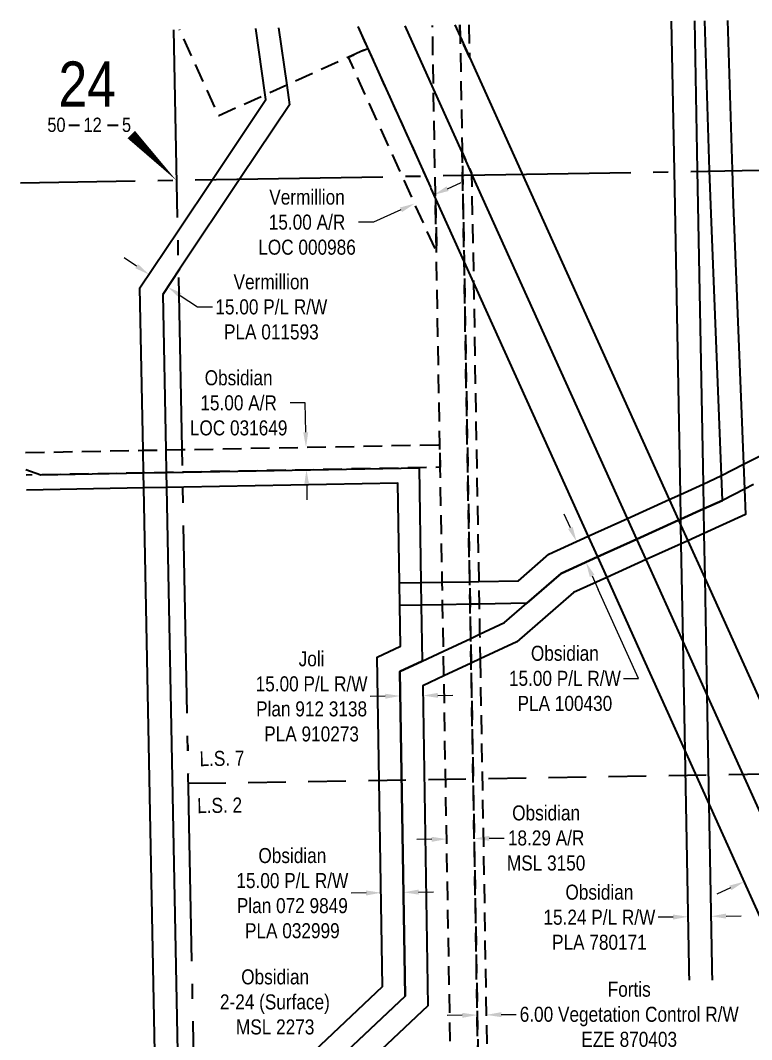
# Model space of a CAD drawing. Extents: x 591582 to 595465, y 5908977 to 5910796.
# Drawn here: x 591616 to 592103, y 5909362 to 5910040 of the extents above; entities that cross this region are included whole.
import ezdxf
from ezdxf.enums import TextEntityAlignment as Align

# ---------------------------------------------------------------- set-up
doc = ezdxf.new("R2010")
doc.units = 0
doc.header["$LTSCALE"] = 5
doc.header["$PDSIZE"] = 0.5
for name, pattern in [('foc-ACCESSROAD', [3.75, 2.5, -1.25]), ('foc-FLOWLINE', [3.75, 2.5, -1.25]), ('foc-LSD', [8, 5, -3]), ('foc-QUARTERLINE', [33, 25, -3, 2, -3])]:
    doc.linetypes.add(name, pattern=pattern)
doc.layers.get('Defpoints').update_dxf_attribs({"color": 9})
for name, color, linetype in [('10', 1, 'Continuous'), ('9', 3, 'Continuous'), ('C-AR', 13, 'foc-ACCESSROAD'), ('C-RW', 13, 'Continuous'), ('C-WS', 13, 'foc-ACCESSROAD'), ('F-AR', 190, 'foc-ACCESSROAD'), ('F-EZE', 190, 'foc-FLOWLINE'), ('F-RW', 190, 'Continuous'), ('F-WS', 190, 'foc-ACCESSROAD'), ('L-SECLBL', 7, 'Continuous'), ('L-SECQ', 8, 'foc-QUARTERLINE'), ('L-SECTION-LSD', 7, 'foc-LSD')]:
    doc.layers.add(name, color=color, linetype=linetype)
for name, color, linetype, lineweight in [('C-AR-T', 13, 'Continuous', 9), ('C-RW-T', 13, 'Continuous', 9), ('C-WS-T', 13, 'Continuous', 9), ('F-AR-T', 190, 'Continuous', 9), ('F-EZE-T', 190, 'Continuous', 9), ('F-RW-T', 190, 'Continuous', 9)]:
    doc.layers.add(name, color=color, linetype=linetype, lineweight=lineweight)
doc.styles.add('100L', font='ARIALN.TTF', dxfattribs={"height": 11})
doc.styles.add('175L', font='ARIALN.TTF', dxfattribs={"height": 20})
doc.styles.add('80CG', font='ARIALN.TTF', dxfattribs={"height": 10})
doc.styles.add('80L', font='ARIALN.TTF', dxfattribs={"height": 10})
doc.styles.add('SIMPLEX', font='ARIALN.TTF')
doc.dimstyles.new('Compass 5 000', dxfattribs={"dimscale": 5, "dimtxt": 9, "dimasz": 2, "dimexe": 0.2, "dimexo": 0.0625, "dimgap": 0.5, "dimtad": 0, "dimtih": 1, "dimtoh": 1, "dimzin": 0, "dimdsep": 46, "dimtxsty": '80CG', "dimcen": 0.1, "dimse1": 1, "dimse2": 1, "dimclrd": 256, "dimclrt": 256, "dimaunit": 1, "dimadec": 4, "dimazin": 0, "dimtfac": 0.06, "dimtofl": 0, "dimtmove": 0, "dimatfit": 1, "dimfxl": 0.2, "dimtolj": 1, "dimtzin": 0, "dimlwd": -1, "dimarcsym": 0})

# ---------------------------------------------------------------- blocks, each defined once
blk = doc.blocks.new('L-SECLBL')
at = {"layer": '9', "color": 7}
for p, q in [((-5.08, -27.83), (-12.29, -27.83)), ((20.7, -27.83), (13.5, -27.83))]:
    blk.add_line(p, q, dxfattribs=at)
at = {"layer": '10', "color": 2, "style": 'SIMPLEX'}
blk.add_attdef('SEC', text='', height=30, dxfattribs=at).set_placement((0, 0), align=Align.MIDDLE)
at = {"layer": '10', "color": 5, "style": '80L'}
blk.add_attdef('TWP', text='', height=9.5, dxfattribs=at).set_placement((-14.43, -27.37), align=Align.MIDDLE_RIGHT)
blk.add_attdef('RGE', text='', height=9.5, dxfattribs=at).set_placement((3.62, -27.37), align=Align.MIDDLE_CENTER)
blk.add_attdef('MER', text='', height=9.5, dxfattribs=at).set_placement((23.17, -27.37), align=Align.MIDDLE_LEFT)
blk = doc.blocks.new('*D415')
at = {"layer": 'C-AR-T', "transparency": 16777216}
for p, q in [((591805.59, 5909785.91), (591795.59, 5909785.91)), ((591805.96, 5909766.4), (591805.59, 5909785.91)), ((591806.61, 5909731.4), (591806.8, 5909721.4))]:
    blk.add_line(p, q, dxfattribs=at)
for points in [[(591807.62, 5909766.43), (591804.29, 5909766.37), (591806.15, 5909756.4)], [(591808.28, 5909731.43), (591804.95, 5909731.36), (591806.43, 5909741.39)]]:
    blk.add_solid(points, dxfattribs=at)
at = {"layer": 'Defpoints', "color": 0, "transparency": 16777216}
for p in [(591774.07, 5909755.8), (591806.15, 5909756.4), (591774.35, 5909740.79)]:
    blk.add_point(p, dxfattribs=at)
at = {"layer": 'C-AR-T', "transparency": 16777216, "insert": (591761.28, 5909785.91), "char_height": 10, "attachment_point": 5, "style": '80CG'}
blk.add_mtext('\\A1;Obsidian\\P15.00 A/R\\PLOC 031649', dxfattribs=at)
blk = doc.blocks.new('*D417')
at = {"layer": 'C-AR-T', "transparency": 16777216}
for p, q in [((591889.84, 5909495.5), (591879.84, 5909495.32)), ((591928.13, 5909496.17), (591938.13, 5909496.34))]:
    blk.add_line(p, q, dxfattribs=at)
for points in [[(591889.81, 5909497.16), (591889.87, 5909493.83), (591899.84, 5909495.67)], [(591928.1, 5909497.83), (591928.16, 5909494.5), (591918.13, 5909495.99)]]:
    blk.add_solid(points, dxfattribs=at)
at = {"layer": 'Defpoints', "color": 0, "transparency": 16777216}
for p in [(591899.72, 5909502.57), (591918.01, 5909502.89), (591918.13, 5909495.99)]:
    blk.add_point(p, dxfattribs=at)
at = {"layer": 'C-AR-T', "transparency": 16777216, "insert": (591966.03, 5909496.34), "char_height": 10, "attachment_point": 5, "style": '80CG'}
blk.add_mtext('\\A1;Obsidian\\P18.29 A/R\\PMSL 3150', dxfattribs=at)
blk = doc.blocks.new('*D421')
at = {"layer": 'C-RW-T', "transparency": 16777216}
for p, q in [((591846.13, 5909459.79), (591836.13, 5909459.63)), ((591881.11, 5909460.37), (591891.11, 5909460.54))]:
    blk.add_line(p, q, dxfattribs=at)
for points in [[(591846.1, 5909461.46), (591846.16, 5909458.12), (591856.13, 5909459.96)], [(591881.08, 5909462.04), (591881.14, 5909458.71), (591871.11, 5909460.21)]]:
    blk.add_solid(points, dxfattribs=at)
at = {"layer": 'Defpoints', "color": 0, "transparency": 16777216}
for p in [(591856.12, 5909460.58), (591871.1, 5909460.83), (591856.13, 5909459.96)]:
    blk.add_point(p, dxfattribs=at)
at = {"layer": 'C-RW-T', "transparency": 16777216, "insert": (591797.05, 5909459.63), "char_height": 10, "attachment_point": 5, "style": '80CG'}
blk.add_mtext('\\A1;Obsidian\\P15.00 P/L R/W\\PPlan 072 9849\\PPLA 032999', dxfattribs=at)
blk = doc.blocks.new('*D423')
at = {"layer": 'C-RW-T', "transparency": 16777216}
for p, q in [((591982.17, 5909702.75), (591978.04, 5909711.86)), ((591996.64, 5909670.84), (592000.77, 5909661.73)), ((592027.6, 5909602.57), (592000.77, 5909661.73)), ((592017.6, 5909602.57), (592027.6, 5909602.57))]:
    blk.add_line(p, q, dxfattribs=at)
for points in [[(591983.69, 5909703.44), (591980.65, 5909702.06), (591986.3, 5909693.64)], [(591998.16, 5909671.53), (591995.12, 5909670.15), (591992.51, 5909679.95)]]:
    blk.add_solid(points, dxfattribs=at)
at = {"layer": 'Defpoints', "color": 0, "transparency": 16777216}
for p in [(591983.13, 5909692.2), (591986.3, 5909693.64), (591989.34, 5909678.51)]:
    blk.add_point(p, dxfattribs=at)
at = {"layer": 'C-RW-T', "transparency": 16777216, "insert": (591978.51, 5909602.57), "char_height": 10, "attachment_point": 5, "style": '80CG'}
blk.add_mtext('\\A1;Obsidian\\P15.00 P/L R/W\\PPLA 100430', dxfattribs=at)
blk = doc.blocks.new('*D427')
at = {"layer": 'C-RW-T', "transparency": 16777216}
for p, q in [((592050.57, 5909443.78), (592040.58, 5909443.6)), ((592085.81, 5909444.43), (592095.81, 5909444.61))]:
    blk.add_line(p, q, dxfattribs=at)
for points in [[(592050.54, 5909445.45), (592050.6, 5909442.11), (592060.57, 5909443.96)], [(592085.78, 5909446.09), (592085.85, 5909442.76), (592075.82, 5909444.24)]]:
    blk.add_solid(points, dxfattribs=at)
at = {"layer": 'Defpoints', "color": 0, "transparency": 16777216}
for p in [(592060.57, 5909443.96), (592061.57, 5909389.81), (592076.81, 5909390.09)]:
    blk.add_point(p, dxfattribs=at)
at = {"layer": 'C-RW-T', "transparency": 16777216, "insert": (592001.49, 5909443.6), "char_height": 10, "attachment_point": 5, "style": '80CG'}
blk.add_mtext('\\A1;Obsidian\\P15.24 P/L R/W\\PPLA 780171', dxfattribs=at)
blk = doc.blocks.new('*D430')
at = {"layer": 'Defpoints', "color": 0, "transparency": 16777216}
for p in [(591886.3, 5909935.44), (591873.46, 5909929.63), (591878.48, 5909918.55)]:
    blk.add_point(p, dxfattribs=at)
at = {"layer": 'F-AR-T', "transparency": 16777216}
for p, q in [((591900.43, 5909928.49), (591909.53, 5909932.62)), ((591869.37, 5909914.42), (591851.13, 5909906.16)), ((591851.13, 5909906.16), (591841.13, 5909906.16))]:
    blk.add_line(p, q, dxfattribs=at)
for points in [[(591899.74, 5909930.01), (591901.11, 5909926.97), (591891.32, 5909924.36)], [(591868.68, 5909915.94), (591870.06, 5909912.9), (591878.48, 5909918.55)]]:
    blk.add_solid(points, dxfattribs=at)
at = {"layer": 'F-AR-T', "transparency": 16777216, "insert": (591806.83, 5909906.16), "char_height": 10, "attachment_point": 5, "style": '80CG'}
blk.add_mtext('\\A1;Vermillion\\P15.00 A/R\\PLOC 000986', dxfattribs=at)
blk = doc.blocks.new('*D433')
at = {"layer": 'Defpoints', "color": 0, "transparency": 16777216}
for p in [(591926.19, 5909378.65), (591920.47, 5909362.36), (591926.48, 5909362.46)]:
    blk.add_point(p, dxfattribs=at)
at = {"layer": 'F-EZE-T', "transparency": 16777216}
for p, q in [((591910.19, 5909378.37), (591900.19, 5909378.2)), ((591936.19, 5909378.83), (591946.19, 5909379))]:
    blk.add_line(p, q, dxfattribs=at)
for points in [[(591910.16, 5909380.04), (591910.22, 5909376.71), (591920.19, 5909378.55)], [(591936.16, 5909380.49), (591936.22, 5909377.16), (591926.19, 5909378.65)]]:
    blk.add_solid(points, dxfattribs=at)
at = {"layer": 'F-EZE-T', "transparency": 16777216, "insert": (592021.35, 5909379), "char_height": 10, "attachment_point": 5, "style": '80CG', "bg_fill": 3, "box_fill_scale": 1.1, "bg_fill_color": 256, "bg_fill_true_color": 13158600, "bg_fill_transparency": 0}
blk.add_mtext('\\A1;Fortis\\P6.00 Vegetation Control R/W\\PEZE 870403', dxfattribs=at)
blk = doc.blocks.new('*D437')
at = {"layer": 'Defpoints', "color": 0, "transparency": 16777216}
for p in [(591714.24, 5909890.25), (591726.72, 5909881.91), (591714.11, 5909863.06)]:
    blk.add_point(p, dxfattribs=at)
at = {"layer": 'F-RW-T', "transparency": 16777216}
for p, q in [((591693.32, 5909876.96), (591685.01, 5909882.52)), ((591722.42, 5909857.5), (591733.98, 5909849.77)), ((591733.98, 5909849.77), (591743.98, 5909849.77))]:
    blk.add_line(p, q, dxfattribs=at)
for points in [[(591694.25, 5909878.35), (591692.4, 5909875.58), (591701.63, 5909871.4)], [(591723.35, 5909858.89), (591721.49, 5909856.11), (591714.11, 5909863.06)]]:
    blk.add_solid(points, dxfattribs=at)
at = {"layer": 'F-RW-T', "transparency": 16777216, "insert": (591783.07, 5909849.77), "char_height": 10, "attachment_point": 5, "style": '80CG'}
blk.add_mtext('\\A1;Vermillion\\P15.00 P/L R/W\\PPLA 011593', dxfattribs=at)
blk = doc.blocks.new('*D438')
at = {"layer": 'Defpoints', "color": 0, "transparency": 16777216}
for p in [(591868.94, 5909590.9), (591868.99, 5909588.32), (591883.98, 5909588.56)]:
    blk.add_point(p, dxfattribs=at)
at = {"layer": 'F-RW-T', "transparency": 16777216}
for p, q in [((591858.95, 5909590.73), (591848.95, 5909590.57)), ((591893.94, 5909591.31), (591903.94, 5909591.48))]:
    blk.add_line(p, q, dxfattribs=at)
for points in [[(591858.92, 5909592.4), (591858.97, 5909589.07), (591868.94, 5909590.9)], [(591893.91, 5909592.98), (591893.97, 5909589.65), (591883.94, 5909591.15)]]:
    blk.add_solid(points, dxfattribs=at)
at = {"layer": 'F-RW-T', "transparency": 16777216, "insert": (591809.86, 5909590.57), "char_height": 10, "attachment_point": 5, "style": '80CG'}
blk.add_mtext('\\A1;Joli\\P15.00 P/L R/W\\PPlan 912 3138\\PPLA 910273', dxfattribs=at)
blk = doc.blocks.new('*D472')
at = {"layer": 'Defpoints', "color": 0, "transparency": 16777216}
for p in [(592124.11, 5909479.18), (592136.07, 5909452.7), (592109.78, 5909440.82)]:
    blk.add_point(p, dxfattribs=at)
at = {"layer": 'F-RW-T', "transparency": 16777216}
for p, q in [((592133.22, 5909483.29), (592155.96, 5909493.57)), ((592155.96, 5909493.57), (592165.96, 5909493.57)), ((592088.71, 5909463.18), (592079.6, 5909459.06))]:
    blk.add_line(p, q, dxfattribs=at)
for points in [[(592132.54, 5909484.81), (592133.91, 5909481.77), (592124.11, 5909479.18)], [(592088.02, 5909464.7), (592089.39, 5909461.66), (592097.82, 5909467.3)]]:
    blk.add_solid(points, dxfattribs=at)
at = {"layer": 'F-RW-T', "transparency": 16777216, "insert": (592205.5, 5909493.57), "char_height": 10, "attachment_point": 5, "style": '80CG'}
blk.add_mtext('\\A1;28.86 P/L R/W\\PPlan 802 1196\\P(Not on PLSR)', dxfattribs=at)

msp = doc.modelspace()

# ---------------------------------------------------------------- linework, layer by layer
at = {"layer": 'C-AR', "flags": 128}
msp.add_lwpolyline([(591619.465, 5909752.895), (591697.735, 5909754.364), (591712.74, 5909754.645), (591724.342, 5909754.863), (591895.247, 5909758.071), (591895.51, 5909743.066), (591881.417, 5909742.801), (591724.634, 5909739.859), (591713.034, 5909739.641), (591698.029, 5909739.359), (591629.575, 5909738.075), (591619.758, 5909737.891)], dxfattribs=at)
at = {"layer": 'C-RW', "flags": 128}
for points in [[(592064.848, 5910040.118), (592066.677, 5909940.731), (592070.524, 5909731.777), (592070.826, 5909715.366), (592071.126, 5909699.043), (592071.675, 5909669.206), (592073.096, 5909592.071), (592074.439, 5909519.101), (592077.974, 5909327.052), (592062.729, 5909326.772), (592058.542, 5909554.271), (592057.198, 5909627.254), (592056.003, 5909692.199), (592055.778, 5909704.391), (592055.702, 5909708.522), (592055.4, 5909724.927), (592051.432, 5909940.474), (592049.603, 5910039.861)], [(592104.2, 5909731.647), (592098.108, 5909728.545), (592083.398, 5909721.056), (592070.826, 5909715.366), (592055.702, 5909708.522), (592054.216, 5909707.85), (592026.458, 5909695.288), (592000.183, 5909683.412), (591976.004, 5909672.494), (591976.004, 5909672.494), (591953.224, 5909652.638), (591921.409, 5909652.061), (591915.405, 5909651.953), (591897.111, 5909651.621), (591882.934, 5909651.364), (591868.576, 5909651.104), (591868.326, 5909666.108), (591882.685, 5909666.368), (591896.848, 5909666.625), (591915.142, 5909666.957), (591921.148, 5909667.066), (591947.555, 5909667.544), (591967.793, 5909685.248), (591994.014, 5909697.139), (592020.28, 5909708.988), (592048.013, 5909721.581), (592055.4, 5909724.927), (592070.524, 5909731.777), (592074.424, 5909733.543), (592082.74, 5909737.699), (592097.467, 5909745.069), (592137.569, 5909765.099)]]:
    msp.add_lwpolyline(points, dxfattribs=at)
at = {"layer": 'C-WS', "flags": 128}
msp.add_lwpolyline([(591908.656, 5910037.486), (591908.792, 5910029.743), (591910.085, 5909955.847), (591910.141, 5909952.735), (591910.396, 5909938.104), (591911.382, 5909881.78), (591915.142, 5909666.957), (591915.405, 5909651.953), (591915.804, 5909629.172), (591916.091, 5909612.773), (591921.139, 5909324.312), (591902.845, 5909324.014), (591897.939, 5909604.321), (591897.652, 5909620.715), (591897.111, 5909651.621), (591896.848, 5909666.625), (591895.51, 5909743.066), (591895.247, 5909758.071), (591893, 5909886.493), (591892.378, 5909921.99), (591892.338, 5909924.328), (591892.101, 5909937.797), (591891.791, 5909955.527), (591891.095, 5909994.909), (591890.359, 5910037.177)], dxfattribs=at)
at = {"layer": 'F-AR', "flags": 128}
msp.add_lwpolyline([(591892.384, 5909921.664), (591893, 5909886.493), (591869.929, 5909937.425), (591834.353, 5910015.969), (591847.281, 5910021.825), (591889.026, 5909929.403), (591889.203, 5909928.694), (591892.384, 5909921.664)], close=True, dxfattribs=at)
at = {"layer": 'F-EZE', "flags": 128}
msp.add_lwpolyline([(591914.66, 5910037.587), (591915.04, 5910015.908), (591908.792, 5910029.743), (591908.656, 5910037.486)], dxfattribs=at)
msp.add_lwpolyline([(591922.046, 5909615.546), (591927.141, 5909324.398), (591921.139, 5909324.312), (591916.091, 5909612.773), (591915.804, 5909629.172), (591915.405, 5909651.953), (591915.142, 5909666.957), (591911.382, 5909881.78), (591910.396, 5909938.104), (591910.141, 5909952.735), (591916.386, 5909938.909), (591916.398, 5909938.205), (591917.684, 5909867.517), (591921.148, 5909667.066), (591921.409, 5909652.061), (591921.759, 5909631.947), (591922.046, 5909615.546)], close=True, dxfattribs=at)
at = {"layer": 'F-RW', "flags": 128}
for points in [[(591806.196, 5909328.924), (591872.256, 5909391.164), (591868.673, 5909607.238), (591883.551, 5909614.144), (591897.652, 5909620.715), (591915.804, 5909629.172), (591921.759, 5909631.947), (591938.363, 5909639.685), (591953.224, 5909652.638), (591976.004, 5909672.494), (592000.183, 5909683.412), (592026.458, 5909695.288), (592054.216, 5909707.85), (592055.702, 5909708.522), (592070.826, 5909715.366), (592083.398, 5909721.056), (592082.74, 5909737.699), (592075.635, 5909917.518), (592074.886, 5909940.87), (592071.701, 5910040.233)], [(592086.69, 5910040.486), (592089.88, 5909941.122), (592090.62, 5909918.052), (592097.467, 5909745.069), (592098.108, 5909728.545), (592098.779, 5909711.558), (592071.126, 5909699.043), (592060.39, 5909694.185), (592056.003, 5909692.199), (592032.633, 5909681.622), (592006.356, 5909669.73), (591984.185, 5909659.734), (591946.61, 5909626.983), (591922.046, 5909615.546), (591916.091, 5909612.773), (591897.939, 5909604.321), (591883.829, 5909597.751), (591887.36, 5909384.785), (591821.296, 5909322.587)], [(591905.317, 5910037.43), (591908.79, 5910029.742), (591915.038, 5910015.907), (591949.903, 5909938.768), (592048.012, 5909721.581), (592054.216, 5909707.85), (592055.778, 5909704.391), (592060.39, 5909694.185), (592071.675, 5909669.206), (592211.651, 5909359.43), (592264.151, 5909154.773), (592266.256, 5909146.571), (592268.05, 5909139.596), (592293.862, 5909039.507)], [(591840.724, 5910036.341), (591864.803, 5909983.033), (591883.851, 5909940.859), (591889.026, 5909929.403), (591889.203, 5909928.694), (591993.983, 5909697.116), (592000.17, 5909683.409), (592006.345, 5909669.744), (592030.91, 5909615.375), (592046.808, 5909580.192), (592155.479, 5909339.7), (592204.897, 5909147.05), (592208.805, 5909131.88), (592232.853, 5909038.492)], [(592262.514, 5909038.986), (592236.74, 5909139.074), (592232.833, 5909154.245), (592182.798, 5909349.295), (592073.096, 5909592.071), (592057.198, 5909627.254), (592032.633, 5909681.622), (592026.458, 5909695.288), (592020.276, 5909708.984), (591916.561, 5909938.209), (591916.386, 5909938.909), (591910.141, 5909952.735), (591891.093, 5909994.907), (591872.138, 5910036.87)], [(592262.514, 5909038.986), (592236.74, 5909139.074), (592232.833, 5909154.245), (592182.798, 5909349.295), (592073.096, 5909592.071), (592057.198, 5909627.254), (592032.633, 5909681.622), (592026.458, 5909695.288), (592020.276, 5909708.984), (591916.561, 5909938.209), (591916.386, 5909938.909), (591910.141, 5909952.735), (591891.093, 5909994.907), (591872.138, 5910036.87)]]:
    msp.add_lwpolyline(points, dxfattribs=at)
at = {"layer": 'F-WS', "flags": 128}
msp.add_lwpolyline([(591840.724, 5910036.341), (591847.281, 5910021.825), (591834.353, 5910015.969), (591793.28, 5909997.365), (591779.046, 5909990.918), (591748.026, 5909976.866), (591721.992, 5910034.34)], dxfattribs=at)
at = {"layer": 'L-SECLBL', "flags": 128}
msp.add_lwpolyline([(591719.951, 5909933.887, 0, 7, 0), (591689.762, 5909964.523, 0, 0, 0)], format="xyseb", dxfattribs=at)
at = {"layer": 'L-SECQ'}
msp.add_line((592517.289, 5909947.591), (591615.967, 5909932.1), dxfattribs=at)
at = {"layer": 'L-SECTION-LSD'}
msp.add_line((591727.693, 5909532.776), (592525.332, 5909545.611), dxfattribs=at)

# ---------------------------------------------------------------- block references
at = {"layer": 'L-SECLBL', "xscale": 0.9995530000000034, "yscale": 0.9995530000000034, "zscale": 0.9995530000000034}
msp.add_blockref('L-SECLBL', (591660.466, 5909998.368), dxfattribs=at).add_auto_attribs({'SEC': '24', 'TWP': '50', 'RGE': '12', 'MER': '5'})

# ---------------------------------------------------------------- texts
at = {"layer": 'C-WS-T', "insert": (591748.627, 5909408.971), "char_height": 9.99553, "attachment_point": 1, "style": '175L'}
msp.add_mtext_dynamic_manual_height_columns('\\pi14.38872;Obsidian\\P\\pi0.21021;2-24 (Surface)\\P\\pi10.89438;MSL 2273', width=72.59141, gutter_width=99.955, heights=[0], dxfattribs=at)
at = {"layer": 'L-SECTION-LSD', "insert": (591731.452, 5909522.832), "char_height": 9.99553, "attachment_point": 1, "rotation": 0.921933, "style": '100L', "bg_fill": 3, "box_fill_scale": 1.5, "bg_fill_color": 256, "bg_fill_transparency": 0}
msp.add_mtext_dynamic_manual_height_columns('\\pi2.1395;L.S. 2', width=30.63972, gutter_width=54.975, heights=[0], dxfattribs=at)

# ---------------------------------------------------------------- dimensions: what is measured, and where the dimension line sits
at = {"layer": 'C-AR-T'}
dim = msp.add_linear_dim(base=(591806.145, 5909756.398), p1=(591774.354, 5909740.792), p2=(591774.072, 5909755.796), angle=91.075194, text='Obsidian\\P15.00 A/R\\PLOC 031649', dimstyle='Compass 5 000', dxfattribs=at)
dim.commit()
dim.dimension.update_dxf_attribs({"geometry": '*D415', "text_midpoint": (591761.277, 5909785.914), "dimtype": 161})
dim = msp.add_aligned_dim(p1=(591899.72, 5909502.569), p2=(591918.014, 5909502.89), distance=-6.899, text='Obsidian\\P18.29 A/R\\PMSL 3150', dimstyle='Compass 5 000', dxfattribs=at)
dim.commit()
dim.dimension.update_dxf_attribs({"geometry": '*D417', "text_midpoint": (591966.034, 5909496.341)})
at = {"layer": 'C-RW-T'}
dim = msp.add_linear_dim(base=(591986.298, 5909693.642), p1=(591989.337, 5909678.508), p2=(591983.126, 5909692.204), angle=114.394378, text='Obsidian\\P15.00 P/L R/W\\PPLA 100430', dimstyle='Compass 5 000', override={"dimtmove": 1}, dxfattribs=at)
dim.commit()
dim.dimension.update_dxf_attribs({"geometry": '*D423', "text_midpoint": (592025.463, 5909602.568), "dimtype": 161})
dim = msp.add_linear_dim(base=(592060.572, 5909443.964), p1=(592076.813, 5909390.089), p2=(592061.569, 5909389.809), angle=181.05444, text='Obsidian\\P15.24 P/L R/W\\PPLA 780171', dimstyle='Compass 5 000', dxfattribs=at)
dim.commit()
dim.dimension.update_dxf_attribs({"geometry": '*D427', "text_midpoint": (592001.49, 5909443.596), "dimtype": 161})
at = {"layer": 'F-AR-T'}
dim = msp.add_linear_dim(base=(591878.481, 5909918.548), p1=(591886.299, 5909935.442), p2=(591873.462, 5909929.626), angle=204.37293, text='Vermillion\\P15.00 A/R\\PLOC 000986', dimstyle='Compass 5 000', dxfattribs=at)
dim.commit()
dim.dimension.update_dxf_attribs({"geometry": '*D430', "text_midpoint": (591806.826, 5909906.156), "dimtype": 161})
at = {"layer": 'F-RW-T'}
for base, p1, p2, angle, text, picture, middle in [((591714.109, 5909863.059), (591714.24, 5909890.251), (591726.715, 5909881.908), 326.223939, 'Vermillion\\P15.00 P/L R/W\\PPLA 011593', '*D437', (591783.07, 5909849.766)), ((591868.944, 5909590.898), (591883.982, 5909588.564), (591868.987, 5909588.316), 180.950056, 'Joli\\P15.00 P/L R/W\\PPlan 912 3138\\PPLA 910273', '*D438', (591809.861, 5909590.566))]:
    dim = msp.add_linear_dim(base=base, p1=p1, p2=p2, angle=angle, text=text, dimstyle='Compass 5 000', dxfattribs=at)
    dim.commit()
    dim.dimension.update_dxf_attribs({"geometry": picture, "text_midpoint": middle, "dimtype": 161})

# ---------------------------------------------------------------- next in the draw order: texts
at = {"layer": 'L-SECTION-LSD', "insert": (591732.853, 5909554.096), "char_height": 9.99553, "attachment_point": 1, "rotation": 0.921933, "style": '100L', "bg_fill": 3, "box_fill_scale": 1.5, "bg_fill_color": 256, "bg_fill_transparency": 0}
msp.add_mtext_dynamic_manual_height_columns('\\pi2.30509;L.S. 7', width=30.86667, gutter_width=54.975, heights=[0], dxfattribs=at)

# ---------------------------------------------------------------- next in the draw order: dimensions: what is measured, and where the dimension line sits
at = {"layer": 'C-RW-T'}
dim = msp.add_aligned_dim(p1=(591871.101, 5909460.832), p2=(591856.118, 5909460.583), distance=0.625, text='Obsidian\\P15.00 P/L R/W\\PPlan 072 9849\\PPLA 032999', dimstyle='Compass 5 000', dxfattribs=at)
dim.commit()
dim.dimension.update_dxf_attribs({"geometry": '*D421', "text_midpoint": (591797.046, 5909459.625)})
at = {"layer": 'F-EZE-T'}
dim = msp.add_linear_dim(base=(591926.192, 5909378.653), p1=(591920.474, 5909362.357), p2=(591926.475, 5909362.462), angle=1.002688, text='Fortis\\P6.00 Vegetation Control R/W\\PEZE 870403', dimstyle='Compass 5 000', override={"dimtfill": 1}, dxfattribs=at)
dim.commit()
dim.dimension.update_dxf_attribs({"geometry": '*D433', "text_midpoint": (592021.346, 5909379.003), "dimtype": 161})

# ---------------------------------------------------------------- next in the draw order: linework, layer by layer
at = {"layer": 'C-RW', "flags": 128}
for points in [[(591619.686, 5909741.587), (591629.575, 5909738.075), (591698.029, 5909739.359), (591713.034, 5909739.641), (591724.634, 5909739.859), (591881.417, 5909742.801), (591882.685, 5909666.368), (591882.934, 5909651.364), (591883.551, 5909614.144), (591868.673, 5909607.238), (591872.256, 5909391.164), (591806.196, 5909328.924)], [(591871.844, 5909032.489), (591855.124, 5909092.795), (591826.87, 5909092.273), (591810.581, 5909131.998), (591804.536, 5909147.084), (591800.51, 5909157.012), (591796.401, 5909166.975), (591793.839, 5909173.187), (591791.115, 5909335.304), (591857.166, 5909397.541), (591853.523, 5909616.72), (591869.03, 5909623.929), (591868.576, 5909651.104), (591868.326, 5909666.108), (591867.216, 5909732.617), (591724.829, 5909729.895), (591713.229, 5909729.676), (591698.224, 5909729.393), (591619.953, 5909727.915)]]:
    msp.add_lwpolyline(points, dxfattribs=at)
at = {"layer": 'F-RW', "flags": 128}
for points in [[(591703.766, 5909029.694), (591702.597, 5909067.441), (591710.311, 5909097.598), (591710.435, 5909130.334), (591710.489, 5909145.468), (591710.283, 5909155.467), (591710.042, 5909165.487), (591706.256, 5909319.605), (591698.224, 5909729.393), (591698.029, 5909739.359), (591697.735, 5909754.364), (591695.617, 5909862.407), (591721.488, 5909901.087), (591744.384, 5909935.319), (591779.494, 5909987.814), (591779.046, 5909990.918), (591772.668, 5910035.194)], [(591787.794, 5910035.449), (591793.28, 5909997.365), (591795.169, 5909984.256), (591762.643, 5909935.625), (591722, 5909874.858), (591710.714, 5909857.984), (591712.74, 5909754.645), (591713.034, 5909739.641), (591713.229, 5909729.676), (591721.26, 5909319.916), (591724.647, 5909165.739), (591724.868, 5909155.716), (591725.088, 5909145.717), (591725.42, 5909130.585), (591726.108, 5909098.853), (591717.663, 5909065.781), (591718.773, 5909029.944)]]:
    msp.add_lwpolyline(points, dxfattribs=at)
at = {"layer": 'L-SECQ'}
msp.add_line((591718.013, 5910034.273), (591735.466, 5909130.139), dxfattribs=at)

# ---------------------------------------------------------------- next in the draw order: dimensions: what is measured, and where the dimension line sits
at = {"layer": 'F-RW-T'}
dim = msp.add_linear_dim(base=(592124.109, 5909479.176), p1=(592109.784, 5909440.823), p2=(592136.072, 5909452.702), angle=24.316751, text='28.86 P/L R/W\\PPlan 802 1196\\P(Not on PLSR)', dimstyle='Compass 5 000', dxfattribs=at)
dim.commit()
dim.dimension.update_dxf_attribs({"geometry": '*D472', "text_midpoint": (592205.497, 5909493.567), "dimtype": 161})

doc.saveas('drawing.dxf')
